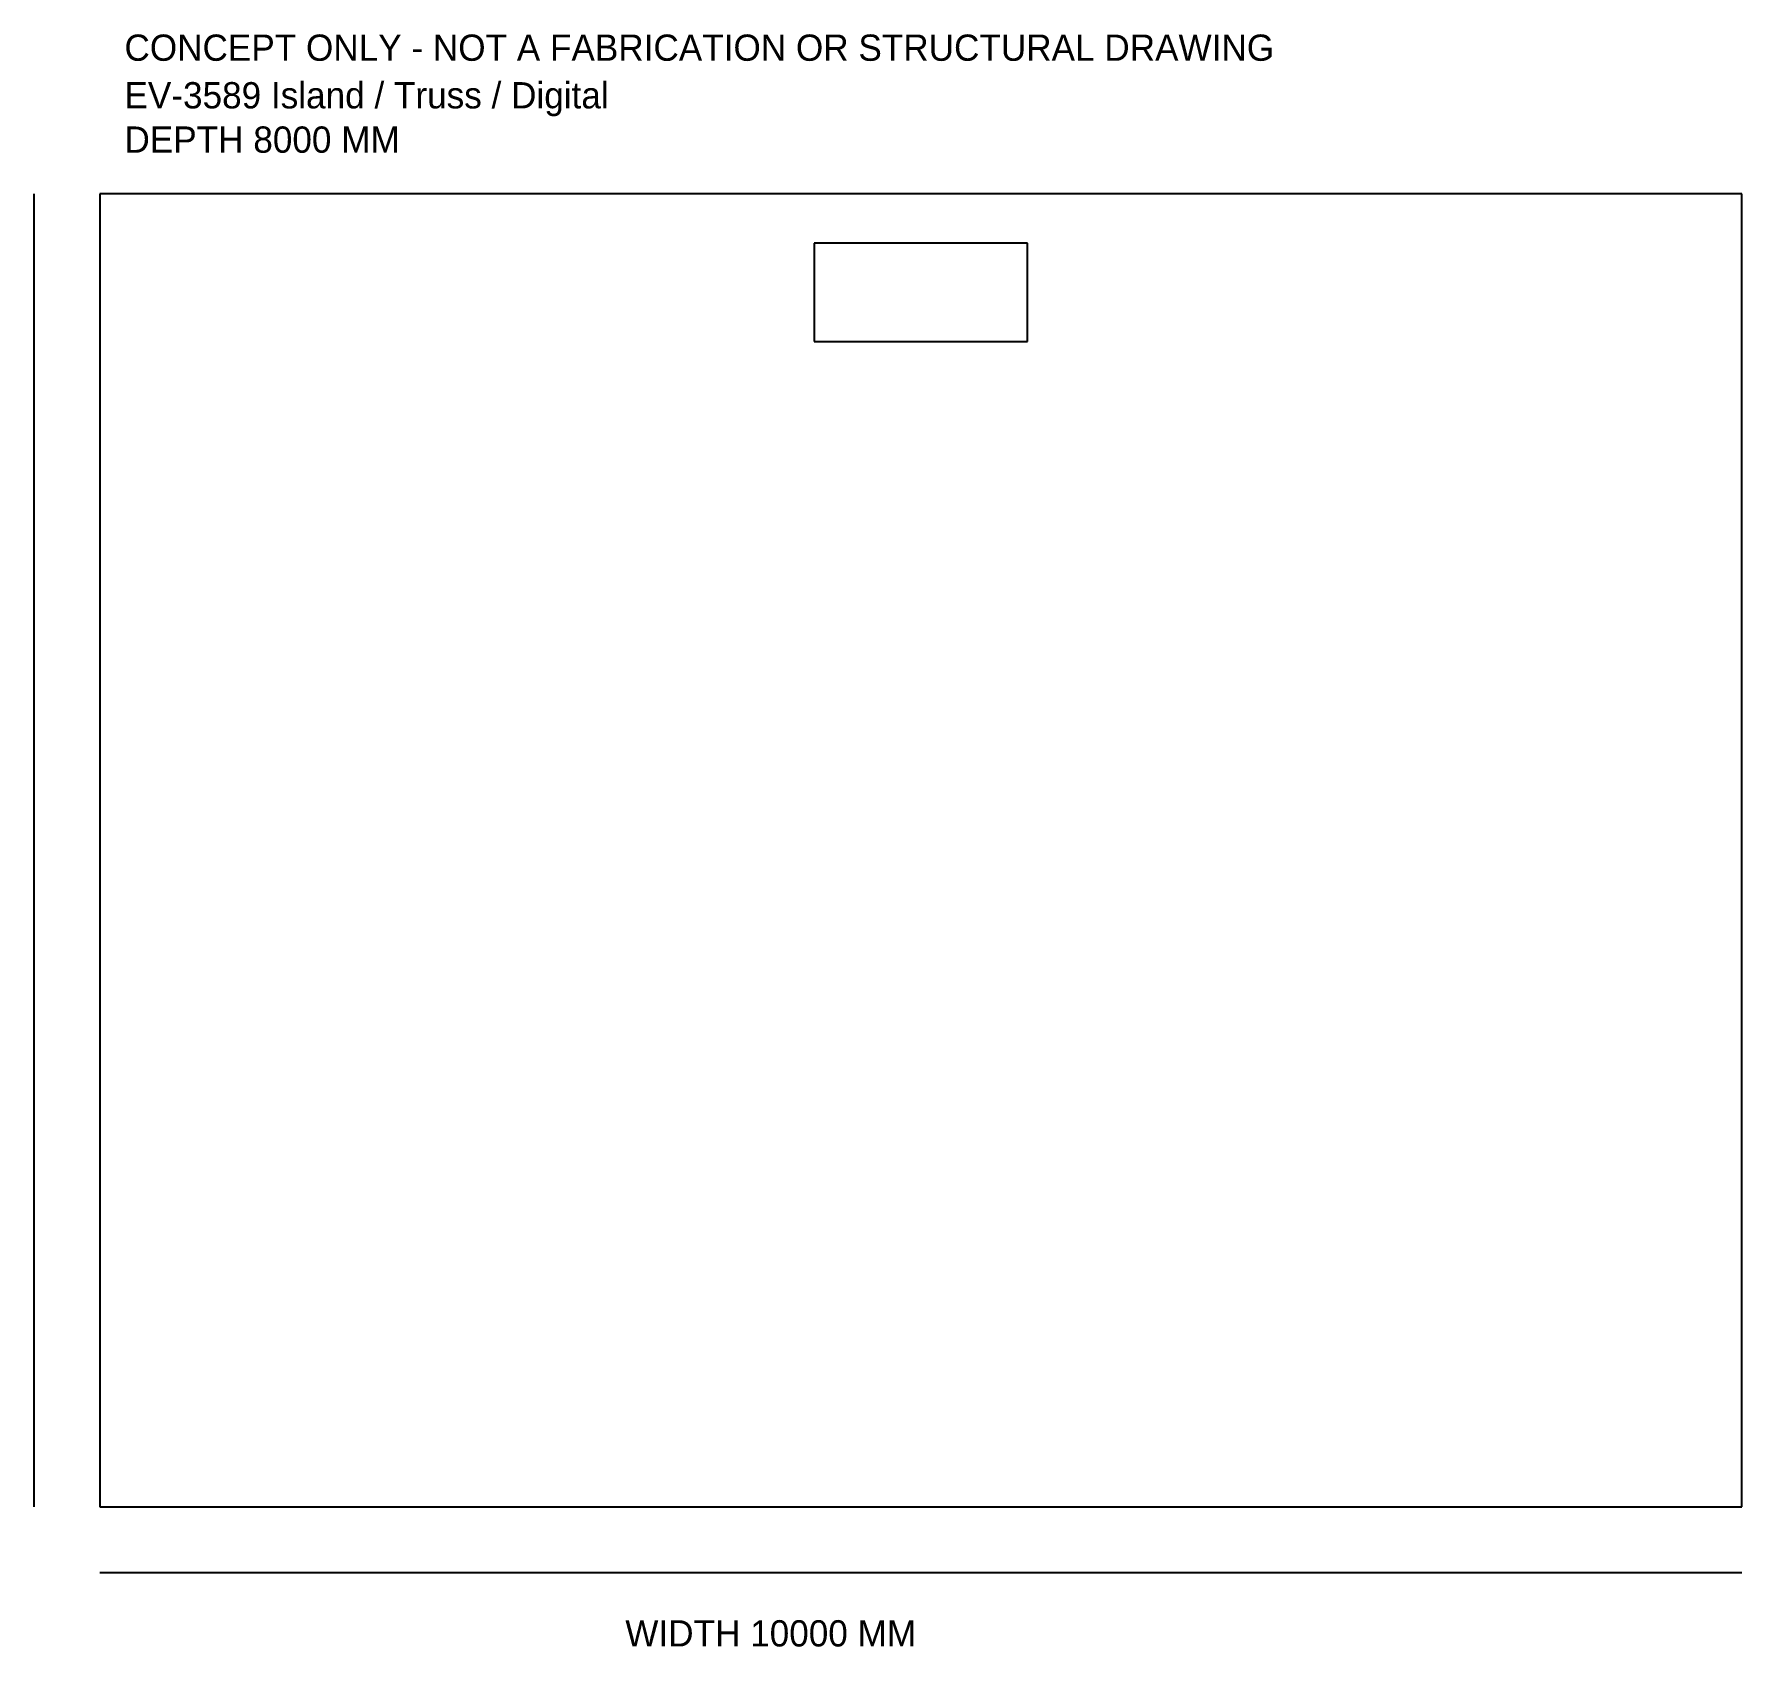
# Model space of a CAD drawing. Header units: millimetres. Extents: x -400 to 10000, y -852 to 8972.
import ezdxf

# ---------------------------------------------------------------- set-up
doc = ezdxf.new("R2010")
doc.units = ezdxf.units.MM

msp = doc.modelspace()

# ---------------------------------------------------------------- linework, layer by layer
at = {"layer": 'DIMENSIONS'}
for p, q in [((-400, 0), (-400, 8000)), ((0, -400), (10000, -400))]:
    msp.add_line(p, q, dxfattribs=at)
at = {"layer": 'FOOTPRINT'}
for p, q in [((10000, 8000), (0, 8000)), ((0, 8000), (0, 0)), ((10000, 0), (10000, 8000)), ((0, 0), (10000, 0))]:
    msp.add_line(p, q, dxfattribs=at)
at = {"layer": 'FURNITURE'}
for p, q in [((5650, 7700), (4350, 7700)), ((4350, 7700), (4350, 7100)), ((5650, 7100), (5650, 7700)), ((4350, 7100), (5650, 7100))]:
    msp.add_line(p, q, dxfattribs=at)

# ---------------------------------------------------------------- texts
at = {"layer": 'LABELS'}
for s, p in [('CONCEPT ONLY - NOT A FABRICATION OR STRUCTURAL DRAWING', (150, 8810)), ('EV-3589 Island / Truss / Digital', (150, 8520)), ('DEPTH 8000 MM', (150, 8250)), ('WIDTH 10000 MM', (3200, -850))]:
    msp.add_text(s, height=160, dxfattribs=at).set_placement(p)

doc.saveas('drawing.dxf')
